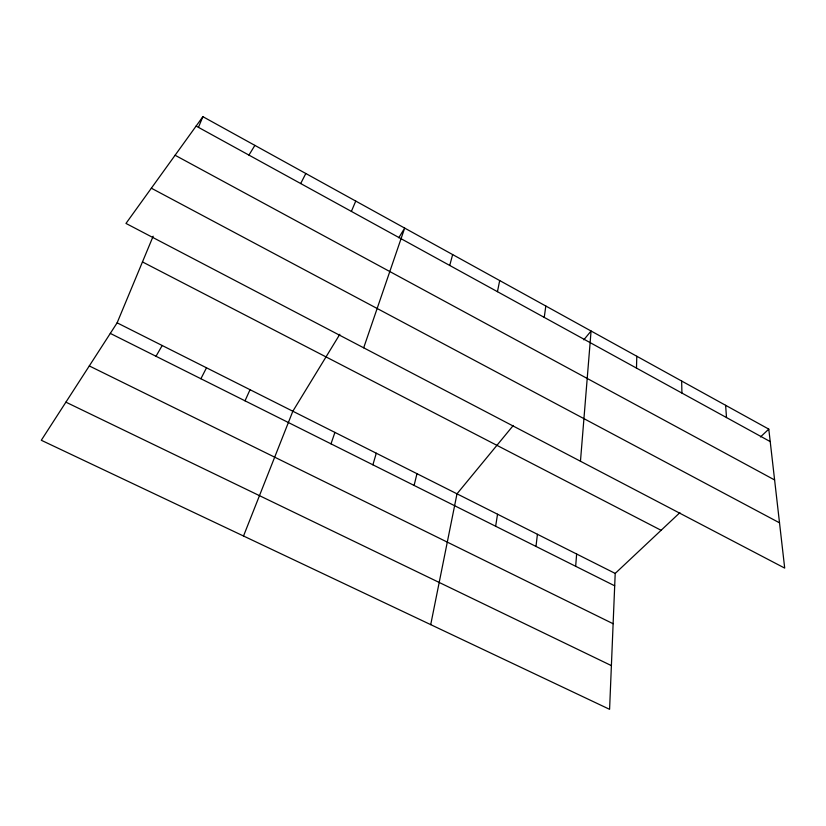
<?xml version="1.0" encoding="UTF-8"?>
<svg xmlns="http://www.w3.org/2000/svg" width="826" height="826" viewBox="0 0 826 826"><rect width="100%" height="100%" fill="white"/><g stroke="black" fill="none" stroke-linecap="round" stroke-linejoin="round"><path stroke-width="1.24" d="M636.485 368.097L636.794 356.264M679.881 512.657L615.205 573.42L609.588 709.327L41.3 440.268L117.127 322.832L153.161 236.215M575.67 566.285L576.631 554.009M580.461 461.238L591.075 331.009L583.806 339.837M535.991 546.43L537.416 534.288M544.241 317.401L545.821 306.033M495.641 526.245L497.541 514.226M497.448 291.681L499.689 280.561M430.718 624.642L456.995 493.824L513.287 425.462M414.094 485.43L416.975 473.69M449.726 265.456L452.648 254.584M372.898 464.811L376.284 453.216M363.688 347.808L404.678 228.1L398.782 237.754M330.999 443.851L334.912 432.401M243.515 536.012L292.838 411.234L339.827 334.293M198.477 127.266L202.886 116.672L768.789 429.138L784.7 568.102L125.975 223.433L202.886 116.672M351.38 211.404L355.748 201.079M245.012 400.827L250.041 389.696M300.685 183.548L305.826 173.512M200.894 378.742L206.5 367.797M156 356.274L162.206 345.505M248.936 155.102L254.883 145.376M760.498 436.933L768.789 429.138M65.904 402.159L611.395 665.622M89.301 365.939L613.119 623.733M110.302 333.405L614.689 585.81M117.127 322.832L615.205 573.42M142.464 261.925L661.11 530.302M151.354 188.204L779.517 522.827M175.091 155.247L774.602 479.958M196.113 126.068L770.214 441.59M725.631 405.318L726.498 417.564M681.646 381.023L681.925 393.073"/></g></svg>
